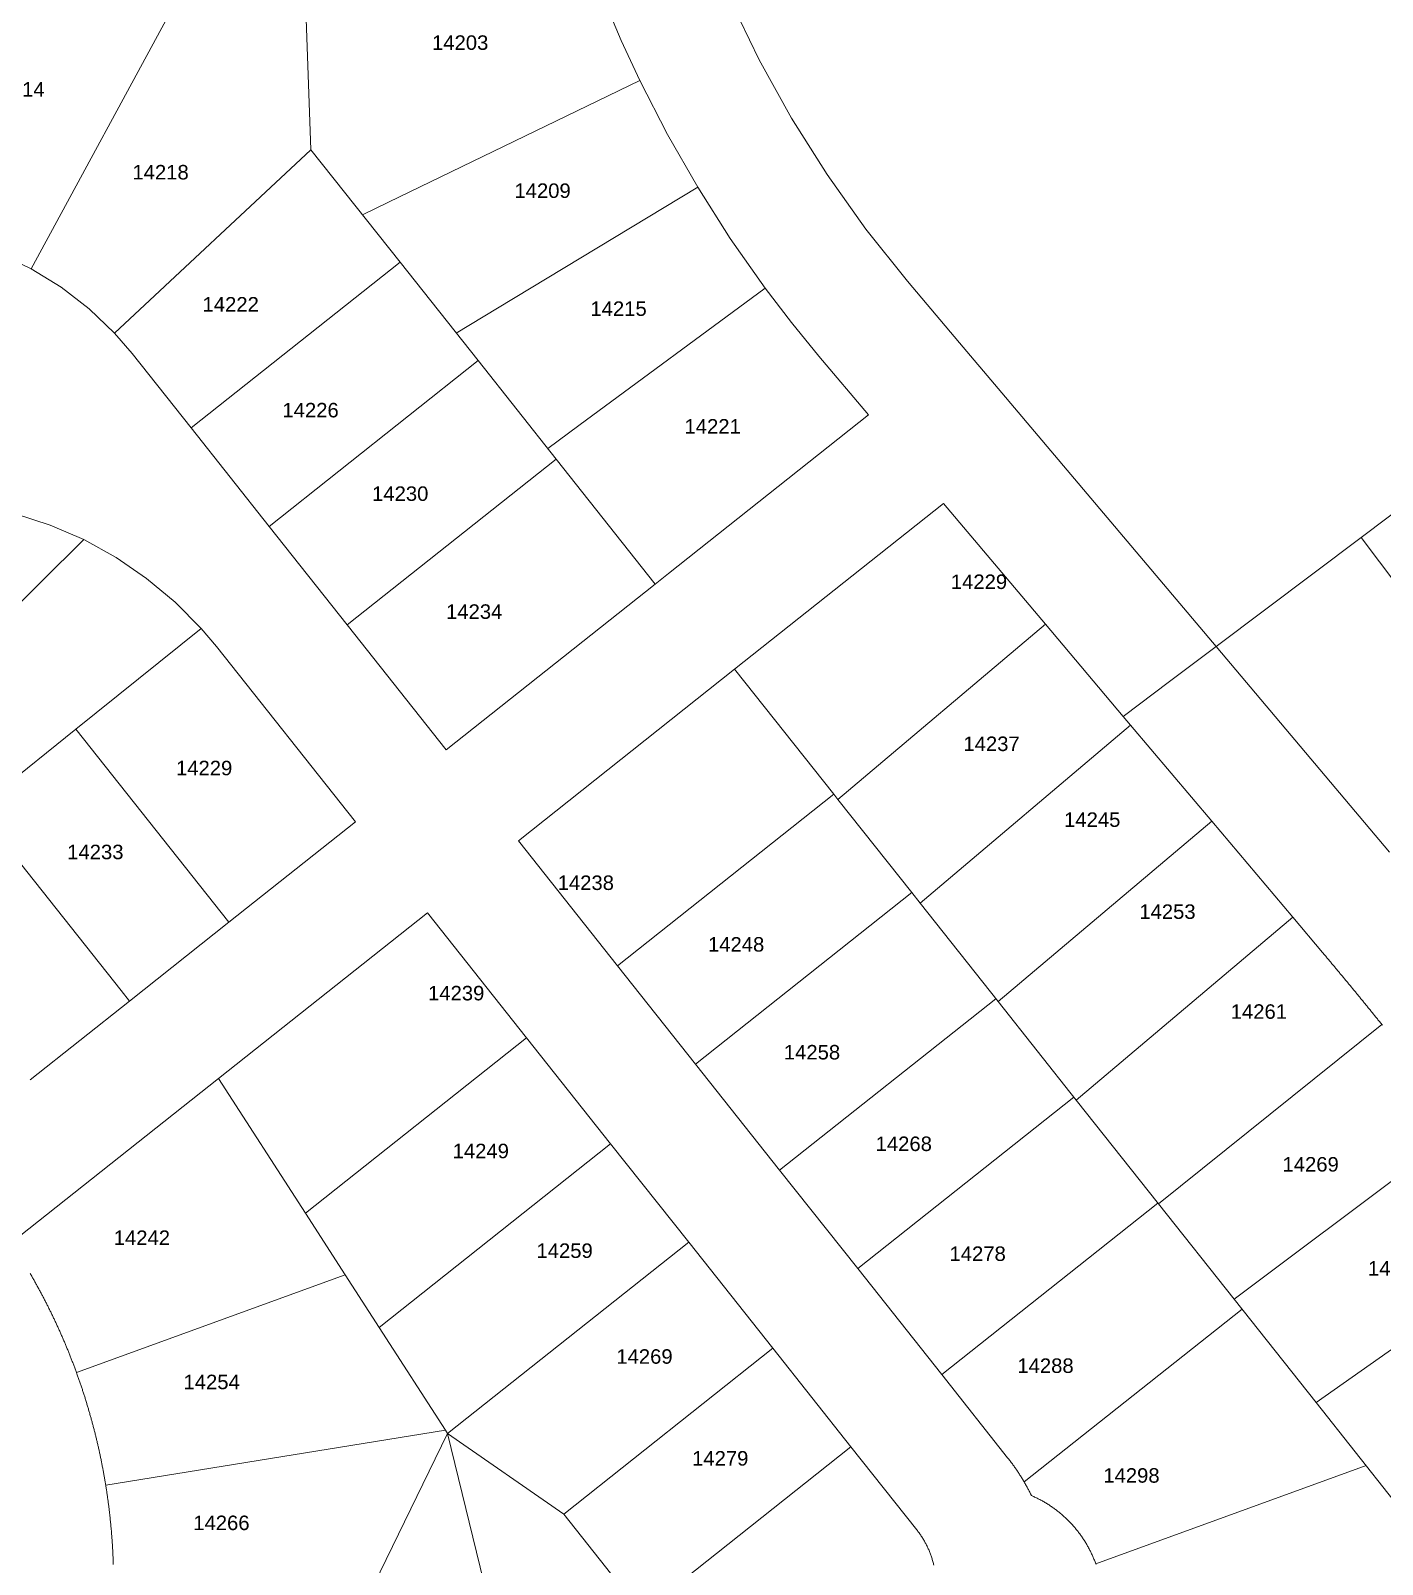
# Model space of a CAD drawing. Header units: feet. Extents: x 865220 to 2866543, y -2240498 to 973965.
# Drawn here: x 2860260 to 2860959, y 963884 to 964678 of the extents above; entities that cross this region are included whole.
import ezdxf
from ezdxf.enums import TextEntityAlignment as Align

# ---------------------------------------------------------------- set-up
doc = ezdxf.new("R2010")
doc.units = ezdxf.units.FT
doc.header["$LTSCALE"] = 0.015
doc.header["$MEASUREMENT"] = 0
doc.layers.add('Dakota County Addresses', color=7, linetype='Continuous')
doc.layers.add('Dakota County Parcels', color=7, linetype='Continuous')
doc.styles.add('Dimensions 100', font='arial.ttf')

# ---------------------------------------------------------------- blocks, each defined once
blk = doc.blocks.new('ACMAP_ANN_TEMPLATE_Dakota County Addresses')
at = {"layer": 'Dakota County Addresses', "style": 'Dimensions 100'}
blk.add_attdef('DakotaCountyAddress', text='', height=50, dxfattribs=at).set_placement((0, 0), align=Align.CENTER)

msp = doc.modelspace()

# ---------------------------------------------------------------- linework, layer by layer
at = {"layer": 'Dakota County Parcels', "lineweight": 5, "ltscale": 100}
for p, q in [((2860404.97, 964615.98), (2860303.42, 964521.07)), ((2860404.97, 964615.98), (2860451.06, 964557.86)), ((2860451.06, 964557.86), (2860342.95, 964472.12)), ((2860451.06, 964557.86), (2860491.45, 964506.94)), ((2860740.42, 964516.14), (2860713.53, 964547.97)), ((2860312.42, 964510.62), (2860303.42, 964521.07)), ((2860740.41, 964516.15), (2860760.43, 964492.45)), ((2860312.42, 964510.62), (2860342.95, 964472.12)), ((2860693.39, 964478.84), (2860667.7, 964509.26)), ((2860491.45, 964506.94), (2860383.33, 964421.2)), ((2860491.45, 964506.94), (2860531.83, 964456.01)), ((2860760.43, 964492.45), (2860873.13, 964359.03)), ((2860342.95, 964472.12), (2860383.33, 964421.2)), ((2860531.83, 964456.01), (2860423.72, 964370.27)), ((2860531.83, 964456.01), (2860583.09, 964391.38)), ((2860948.16, 964415.49), (2861004.08, 964457.58)), ((2860624.11, 964347.34), (2860732.12, 964433)), ((2860732.12, 964433), (2860784.85, 964370.57)), ((2860383.33, 964421.2), (2860423.72, 964370.27)), ((2860100.72, 964229.86), (2860287.42, 964414.35)), ((2860873.13, 964359.03), (2860948.16, 964415.49)), ((2861031.73, 964304.45), (2860948.16, 964415.49)), ((2860474.97, 964305.64), (2860583.09, 964391.38)), ((2860283.34, 964316.32), (2860348.15, 964368.41)), ((2860356.04, 964359.06), (2860348.15, 964368.41)), ((2860423.72, 964370.27), (2860474.97, 964305.64)), ((2860677.56, 964279.94), (2860784.85, 964370.57)), ((2860784.85, 964370.57), (2860825.11, 964322.89)), ((2860356.04, 964359.06), (2860427.97, 964268.36)), ((2860873.13, 964359.03), (2860849.12, 964340.96)), ((2860962.95, 964252.69), (2860873.13, 964359.03)), ((2860512.25, 964258.64), (2860624.11, 964347.34)), ((2860675.36, 964282.71), (2860624.11, 964347.34)), ((2860849.12, 964340.96), (2860825.11, 964322.89)), ((2860828.96, 964318.33), (2860720.06, 964226.35)), ((2860825.11, 964322.89), (2860828.96, 964318.33)), ((2860828.96, 964318.33), (2860870.9, 964268.68)), ((2860181.06, 964234.11), (2860283.34, 964316.32)), ((2860283.34, 964316.32), (2860362.53, 964216.47)), ((2860563.51, 964194), (2860675.36, 964282.71)), ((2860677.56, 964279.94), (2860675.36, 964282.71)), ((2860715.75, 964231.78), (2860677.56, 964279.94)), ((2860362.53, 964216.47), (2860427.97, 964268.36)), ((2860760.46, 964175.4), (2860870.9, 964268.68)), ((2860870.9, 964268.68), (2860912.84, 964219.03)), ((2860512.25, 964258.64), (2860563.51, 964194)), ((2860603.89, 964143.08), (2860715.75, 964231.78)), ((2860720.06, 964226.35), (2860715.75, 964231.78)), ((2860720.06, 964226.35), (2860760.46, 964175.4)), ((2860311.11, 964175.69), (2860362.53, 964216.47)), ((2860357.13, 964135.62), (2860465.25, 964221.36)), ((2860465.25, 964221.36), (2860516.5, 964156.73)), ((2860800.87, 964124.45), (2860912.84, 964219.03)), ((2860912.84, 964219.03), (2860928.27, 964200.77)), ((2860563.51, 964194), (2860603.89, 964143.08)), ((2860259.71, 964134.93), (2860311.11, 964175.69)), ((2860647.38, 964088.24), (2860759.24, 964176.94)), ((2860760.46, 964175.4), (2860800.87, 964124.45)), ((2860843.42, 964070.8), (2860958.9, 964163.6)), ((2860516.5, 964156.73), (2860402.09, 964065.99)), ((2860516.5, 964156.73), (2860559.99, 964101.88)), ((2860249.94, 964050.61), (2860357.13, 964135.62)), ((2860402.09, 964065.99), (2860357.13, 964135.62)), ((2860603.89, 964143.08), (2860647.38, 964088.24)), ((2860687.77, 964037.32), (2860799.62, 964126.02)), ((2860800.87, 964124.45), (2860843.42, 964070.8)), ((2860882.46, 964021.56), (2861000.53, 964109.92)), ((2860559.99, 964101.88), (2860440.24, 964006.91)), ((2860559.99, 964101.88), (2860600.38, 964050.96)), ((2860647.38, 964088.24), (2860687.77, 964037.32)), ((2860422.63, 964034.18), (2860402.09, 964065.99)), ((2860731.26, 963982.48), (2860843.11, 964071.18)), ((2860843.42, 964070.8), (2860882.46, 964021.56)), ((2860600.38, 964050.96), (2860475.66, 963952.05)), ((2860600.38, 964050.96), (2860643.87, 963996.12)), ((2860924.85, 963968.12), (2861042.96, 964051.06)), ((2860422.63, 964034.18), (2860283.64, 963983.64)), ((2860440.24, 964006.91), (2860422.63, 964034.18)), ((2860687.77, 964037.32), (2860731.26, 963982.48)), ((2860882.46, 964021.56), (2860924.85, 963968.12)), ((2860886.6, 964016.34), (2860773.9, 963926.96)), ((2860474.61, 963953.68), (2860440.24, 964006.91)), ((2860643.87, 963996.12), (2860535.75, 963910.38)), ((2860643.87, 963996.12), (2860684.25, 963945.2)), ((2860731.26, 963982.48), (2860765.35, 963939.49)), ((2860924.85, 963968.12), (2860965.3, 963917.11)), ((2860474.61, 963953.68), (2860298.81, 963925.29)), ((2860475.66, 963952.05), (2860474.61, 963953.68)), ((2860475.66, 963952.05), (2860432.89, 963864.44)), ((2860475.66, 963952.05), (2860535.75, 963910.38)), ((2860475.66, 963952.05), (2860528.56, 963735.84)), ((2860684.25, 963945.2), (2860576.14, 963859.46)), ((2860684.25, 963945.2), (2860718.34, 963902.21)), ((2860950.73, 963935.48), (2860810.91, 963884.7)), ((2860535.75, 963910.38), (2860576.14, 963859.46))]:
    msp.add_line(p, q, dxfattribs=at)
for points in [[(2860588.13, 964788.26), (2860596.96, 964758.22), (2860607.29, 964728.67), (2860613.18, 964713.68), (2860621.76, 964693.69), (2860636.8, 964662.59), (2860653.56, 964632.37), (2860671.97, 964603.14), (2860691.98, 964574.97), (2860713.53, 964547.97)], [(2860530.16, 964772.8), (2860536.49, 964750.59), (2860543.57, 964728.6), (2860548.88, 964713.61), (2860556.58, 964693.62), (2860565.5, 964672.53), (2860575.13, 964651.76)], [(2860354.63, 964728.38), (2860335.64, 964693.37), (2860260.28, 964554.42)], [(2860404.97, 964615.98), (2860402.23, 964693.44), (2860400.99, 964728.44)], [(2860575.13, 964651.76), (2860445.17, 964588.86), (2860431.67, 964582.32)], [(2860575.13, 964651.76), (2860589.45, 964623.83), (2860605.05, 964596.6)], [(2860605.05, 964596.6), (2860501.55, 964534.11), (2860480.15, 964521.19)], [(2860605.05, 964596.6), (2860621.89, 964570.11), (2860639.93, 964544.42)], [(2860260.28, 964554.42), (2860245.52, 964561.52), (2860230.16, 964567.17), (2860214.32, 964571.32)], [(2860303.42, 964521.07), (2860290.26, 964533.71), (2860275.82, 964544.87), (2860260.28, 964554.42)], [(2860639.93, 964544.42), (2860543.58, 964473.36), (2860527.49, 964461.49)], [(2860639.93, 964544.42), (2860653.53, 964526.61), (2860667.7, 964509.26)], [(2860583.1, 964391.38), (2860589.94, 964396.8), (2860693.39, 964478.84)], [(2860287.42, 964414.35), (2860270.1, 964421.85), (2860252.15, 964427.68), (2860233.73, 964431.8), (2860215.01, 964434.17)], [(2860348.15, 964368.41), (2860334.69, 964382.03), (2860319.99, 964394.29), (2860304.18, 964405.1), (2860287.42, 964414.35)], [(2860232.18, 964275.21), (2860306.74, 964181.19), (2860311.11, 964175.69)], [(2860928.27, 964200.77), (2860928.59, 964200.39), (2860928.91, 964200), (2860929.24, 964199.62), (2860929.56, 964199.24), (2860929.88, 964198.86), (2860930.2, 964198.48), (2860930.52, 964198.09), (2860930.85, 964197.71), (2860931.17, 964197.33), (2860931.49, 964196.95), (2860931.81, 964196.56), (2860932.13, 964196.18), (2860932.45, 964195.8), (2860932.78, 964195.41), (2860933.1, 964195.03), (2860933.42, 964194.65), (2860933.74, 964194.26), (2860934.06, 964193.88), (2860934.38, 964193.5), (2860934.7, 964193.11), (2860935.02, 964192.73), (2860935.34, 964192.35), (2860935.66, 964191.96), (2860935.98, 964191.58), (2860936.3, 964191.2), (2860936.62, 964190.81), (2860936.94, 964190.43), (2860937.26, 964190.04), (2860937.58, 964189.66), (2860937.9, 964189.27), (2860938.22, 964188.89), (2860938.54, 964188.51), (2860938.86, 964188.12), (2860939.18, 964187.74), (2860939.5, 964187.35), (2860939.82, 964186.97), (2860940.14, 964186.58), (2860940.46, 964186.2), (2860940.78, 964185.81), (2860941.09, 964185.43), (2860941.41, 964185.04), (2860941.73, 964184.66), (2860942.05, 964184.27), (2860942.37, 964183.89), (2860942.69, 964183.5), (2860943.01, 964183.11), (2860943.32, 964182.73), (2860943.64, 964182.34), (2860943.96, 964181.96), (2860944.28, 964181.57), (2860944.59, 964181.18), (2860944.91, 964180.8), (2860945.23, 964180.41), (2860945.55, 964180.03), (2860945.86, 964179.64), (2860946.18, 964179.25), (2860946.5, 964178.87), (2860946.82, 964178.48), (2860947.13, 964178.09), (2860947.45, 964177.71), (2860947.77, 964177.32), (2860948.08, 964176.93), (2860948.4, 964176.55), (2860948.72, 964176.16), (2860949.03, 964175.77), (2860949.35, 964175.38), (2860949.66, 964175), (2860949.98, 964174.61), (2860950.3, 964174.22), (2860950.61, 964173.83), (2860950.93, 964173.45), (2860951.24, 964173.06), (2860951.56, 964172.67), (2860951.87, 964172.28), (2860952.19, 964171.9), (2860952.5, 964171.51), (2860952.82, 964171.12), (2860953.14, 964170.73), (2860953.45, 964170.34), (2860953.76, 964169.95), (2860954.08, 964169.57), (2860954.39, 964169.18), (2860954.71, 964168.79), (2860955.02, 964168.4), (2860955.34, 964168.01), (2860955.65, 964167.62), (2860955.97, 964167.23), (2860956.28, 964166.84), (2860956.59, 964166.46), (2860956.91, 964166.07), (2860957.22, 964165.68), (2860957.54, 964165.29), (2860957.85, 964164.9), (2860958.16, 964164.51), (2860958.48, 964164.12), (2860958.9, 964163.6)], [(2860958.9, 964163.6), (2860959.21, 964163.21)], [(2860283.64, 963983.64), (2860283.47, 963984.11), (2860283.3, 963984.57), (2860283.12, 963985.04), (2860282.95, 963985.51), (2860282.78, 963985.98), (2860282.6, 963986.45), (2860282.43, 963986.92), (2860282.25, 963987.39), (2860282.07, 963987.85), (2860281.89, 963988.32), (2860281.72, 963988.79), (2860281.54, 963989.25), (2860281.36, 963989.72), (2860281.18, 963990.19), (2860281, 963990.65), (2860280.81, 963991.12), (2860280.63, 963991.58), (2860280.45, 963992.05), (2860280.26, 963992.51), (2860280.08, 963992.98), (2860279.89, 963993.44), (2860279.7, 963993.91), (2860279.52, 963994.37), (2860279.33, 963994.83), (2860279.14, 963995.3), (2860278.95, 963995.76), (2860278.76, 963996.22), (2860278.57, 963996.68), (2860278.38, 963997.14), (2860278.19, 963997.61), (2860277.99, 963998.07), (2860277.8, 963998.53), (2860277.6, 963998.99), (2860277.41, 963999.45), (2860277.21, 963999.91), (2860277.02, 964000.37), (2860276.82, 964000.83), (2860276.62, 964001.29), (2860276.42, 964001.75), (2860276.22, 964002.2), (2860276.02, 964002.66), (2860275.82, 964003.12), (2860275.62, 964003.58), (2860275.42, 964004.03), (2860275.22, 964004.49), (2860275.01, 964004.95), (2860274.81, 964005.4), (2860274.6, 964005.86), (2860274.4, 964006.32), (2860274.19, 964006.77), (2860273.98, 964007.23), (2860273.77, 964007.68), (2860273.57, 964008.13), (2860273.36, 964008.59), (2860273.15, 964009.04), (2860272.93, 964009.5), (2860272.72, 964009.95), (2860272.51, 964010.4), (2860272.3, 964010.85), (2860272.08, 964011.31), (2860271.87, 964011.76), (2860271.65, 964012.21), (2860271.44, 964012.66), (2860271.22, 964013.11), (2860271, 964013.56), (2860270.79, 964014.01), (2860270.57, 964014.46), (2860270.35, 964014.91), (2860270.13, 964015.36), (2860269.91, 964015.81), (2860269.69, 964016.25), (2860269.46, 964016.7), (2860269.24, 964017.15), (2860269.02, 964017.6), (2860268.79, 964018.04), (2860268.57, 964018.49), (2860268.34, 964018.94), (2860268.12, 964019.38), (2860267.89, 964019.83), (2860267.66, 964020.27), (2860267.43, 964020.72), (2860267.2, 964021.16), (2860266.97, 964021.61), (2860266.74, 964022.05), (2860266.51, 964022.49), (2860266.28, 964022.94), (2860266.05, 964023.38), (2860265.81, 964023.82), (2860265.58, 964024.26), (2860265.35, 964024.7), (2860265.11, 964025.14), (2860264.87, 964025.59), (2860264.64, 964026.03), (2860264.4, 964026.47), (2860264.16, 964026.91), (2860263.92, 964027.34), (2860263.68, 964027.78), (2860263.44, 964028.22), (2860263.2, 964028.66), (2860262.96, 964029.1), (2860262.72, 964029.53), (2860262.48, 964029.97), (2860262.23, 964030.41), (2860261.99, 964030.84), (2860261.74, 964031.28), (2860261.5, 964031.72), (2860261.25, 964032.15), (2860261, 964032.59), (2860260.76, 964033.02), (2860260.51, 964033.45), (2860260.26, 964033.89), (2860260.01, 964034.32), (2860259.76, 964034.75)], [(2860298.81, 963925.29), (2860298.73, 963925.79), (2860298.65, 963926.28), (2860298.57, 963926.77), (2860298.49, 963927.27), (2860298.4, 963927.76), (2860298.32, 963928.25), (2860298.24, 963928.74), (2860298.15, 963929.24), (2860298.06, 963929.73), (2860297.98, 963930.22), (2860297.89, 963930.71), (2860297.8, 963931.21), (2860297.71, 963931.7), (2860297.62, 963932.19), (2860297.53, 963932.68), (2860297.44, 963933.17), (2860297.35, 963933.66), (2860297.25, 963934.15), (2860297.16, 963934.65), (2860297.06, 963935.14), (2860296.97, 963935.63), (2860296.87, 963936.12), (2860296.78, 963936.61), (2860296.68, 963937.1), (2860296.58, 963937.59), (2860296.48, 963938.08), (2860296.38, 963938.57), (2860296.28, 963939.06), (2860296.18, 963939.55), (2860296.08, 963940.04), (2860295.97, 963940.53), (2860295.87, 963941.02), (2860295.76, 963941.5), (2860295.66, 963941.99), (2860295.55, 963942.48), (2860295.45, 963942.97), (2860295.34, 963943.46), (2860295.23, 963943.95), (2860295.12, 963944.43), (2860295.01, 963944.92), (2860294.9, 963945.41), (2860294.79, 963945.9), (2860294.68, 963946.38), (2860294.56, 963946.87), (2860294.45, 963947.36), (2860294.33, 963947.84), (2860294.22, 963948.33), (2860294.1, 963948.82), (2860293.99, 963949.3), (2860293.87, 963949.79), (2860293.75, 963950.27), (2860293.63, 963950.76), (2860293.51, 963951.25), (2860293.39, 963951.73), (2860293.27, 963952.22), (2860293.15, 963952.7), (2860293.02, 963953.19), (2860292.9, 963953.67), (2860292.78, 963954.15), (2860292.65, 963954.64), (2860292.53, 963955.12), (2860292.4, 963955.61), (2860292.27, 963956.09), (2860292.14, 963956.57), (2860292.01, 963957.06), (2860291.88, 963957.54), (2860291.75, 963958.02), (2860291.62, 963958.5), (2860291.49, 963958.99), (2860291.36, 963959.47), (2860291.22, 963959.95), (2860291.09, 963960.43), (2860290.96, 963960.91), (2860290.82, 963961.39), (2860290.68, 963961.87), (2860290.55, 963962.35), (2860290.41, 963962.84), (2860290.27, 963963.32), (2860290.13, 963963.8), (2860289.99, 963964.28), (2860289.85, 963964.76), (2860289.71, 963965.23), (2860289.56, 963965.71), (2860289.42, 963966.19), (2860289.28, 963966.67), (2860289.13, 963967.15), (2860288.99, 963967.63), (2860288.84, 963968.11), (2860288.69, 963968.58), (2860288.55, 963969.06), (2860288.4, 963969.54), (2860288.25, 963970.02), (2860288.1, 963970.49), (2860287.95, 963970.97), (2860287.8, 963971.45), (2860287.64, 963971.92), (2860287.49, 963972.4), (2860287.34, 963972.87), (2860287.18, 963973.35), (2860287.03, 963973.83), (2860286.87, 963974.3), (2860286.72, 963974.78), (2860286.56, 963975.25), (2860286.4, 963975.72), (2860286.24, 963976.2), (2860286.08, 963976.67), (2860285.92, 963977.15), (2860285.76, 963977.62), (2860285.6, 963978.09), (2860285.44, 963978.56), (2860285.27, 963979.04), (2860285.11, 963979.51), (2860284.94, 963979.98), (2860284.78, 963980.45), (2860284.61, 963980.92), (2860284.45, 963981.4), (2860284.28, 963981.87), (2860284.11, 963982.34), (2860283.94, 963982.81), (2860283.64, 963983.64)], [(2860765.35, 963939.49), (2860765.66, 963939.1), (2860765.97, 963938.7), (2860766.27, 963938.31), (2860766.58, 963937.91), (2860766.88, 963937.51), (2860767.18, 963937.11), (2860767.48, 963936.71), (2860767.78, 963936.31), (2860768.07, 963935.9), (2860768.36, 963935.5), (2860768.65, 963935.09), (2860768.94, 963934.68), (2860769.23, 963934.28), (2860769.51, 963933.86), (2860769.8, 963933.45), (2860770.08, 963933.04), (2860770.36, 963932.62), (2860770.64, 963932.21), (2860770.91, 963931.79), (2860771.18, 963931.37), (2860771.46, 963930.95), (2860771.72, 963930.53), (2860771.99, 963930.11), (2860772.26, 963929.69), (2860772.52, 963929.26), (2860772.78, 963928.83), (2860773.04, 963928.41), (2860773.3, 963927.98), (2860773.55, 963927.55), (2860773.9, 963926.96)], [(2860302.75, 963884.31), (2860302.73, 963884.81), (2860302.71, 963885.31), (2860302.7, 963885.81), (2860302.68, 963886.31), (2860302.66, 963886.81), (2860302.64, 963887.31), (2860302.62, 963887.81), (2860302.6, 963888.31), (2860302.57, 963888.81), (2860302.55, 963889.31), (2860302.53, 963889.81), (2860302.5, 963890.31), (2860302.48, 963890.81), (2860302.45, 963891.3), (2860302.42, 963891.8), (2860302.4, 963892.3), (2860302.37, 963892.8), (2860302.34, 963893.3), (2860302.31, 963893.8), (2860302.28, 963894.3), (2860302.24, 963894.8), (2860302.21, 963895.3), (2860302.18, 963895.8), (2860302.15, 963896.29), (2860302.11, 963896.79), (2860302.07, 963897.29), (2860302.04, 963897.79), (2860302, 963898.29), (2860301.96, 963898.79), (2860301.92, 963899.29), (2860301.89, 963899.78), (2860301.85, 963900.28), (2860301.8, 963900.78), (2860301.76, 963901.28), (2860301.72, 963901.78), (2860301.68, 963902.28), (2860301.63, 963902.77), (2860301.59, 963903.27), (2860301.54, 963903.77), (2860301.5, 963904.27), (2860301.45, 963904.77), (2860301.4, 963905.26), (2860301.35, 963905.76), (2860301.3, 963906.26), (2860301.25, 963906.76), (2860301.2, 963907.25), (2860301.15, 963907.75), (2860301.1, 963908.25), (2860301.04, 963908.74), (2860300.99, 963909.24), (2860300.93, 963909.74), (2860300.88, 963910.23), (2860300.82, 963910.73), (2860300.76, 963911.23), (2860300.71, 963911.72), (2860300.65, 963912.22), (2860300.59, 963912.72), (2860300.53, 963913.21), (2860300.47, 963913.71), (2860300.4, 963914.21), (2860300.34, 963914.7), (2860300.28, 963915.2), (2860300.21, 963915.69), (2860300.15, 963916.19), (2860300.08, 963916.69), (2860300.02, 963917.18), (2860299.95, 963917.68), (2860299.88, 963918.17), (2860299.81, 963918.67), (2860299.74, 963919.16), (2860299.67, 963919.66), (2860299.6, 963920.15), (2860299.53, 963920.65), (2860299.45, 963921.14), (2860299.38, 963921.64), (2860299.31, 963922.13), (2860299.23, 963922.62), (2860299.16, 963923.12), (2860299.08, 963923.61), (2860299, 963924.11), (2860298.92, 963924.6), (2860298.81, 963925.29)], [(2860773.9, 963926.96), (2860774.15, 963926.53), (2860774.4, 963926.09), (2860774.64, 963925.66), (2860774.89, 963925.22), (2860775.13, 963924.79), (2860775.37, 963924.35), (2860775.61, 963923.91), (2860775.85, 963923.47), (2860776.08, 963923.02), (2860776.31, 963922.58), (2860776.54, 963922.14), (2860776.77, 963921.69), (2860777, 963921.25), (2860777.22, 963920.8), (2860777.65, 963919.93)], [(2860810.91, 963884.7), (2860810.73, 963885.17), (2860810.56, 963885.64), (2860810.38, 963886.11), (2860810.19, 963886.57), (2860810, 963887.03), (2860809.81, 963887.5), (2860809.62, 963887.96), (2860809.42, 963888.42), (2860809.22, 963888.87), (2860809.01, 963889.33), (2860808.8, 963889.78), (2860808.58, 963890.23), (2860808.37, 963890.68), (2860808.14, 963891.13), (2860807.92, 963891.58), (2860807.69, 963892.02), (2860807.46, 963892.46), (2860807.22, 963892.91), (2860806.98, 963893.34), (2860806.74, 963893.78), (2860806.49, 963894.22), (2860806.24, 963894.65), (2860805.99, 963895.08), (2860805.73, 963895.51), (2860805.47, 963895.93), (2860805.21, 963896.36), (2860804.94, 963896.78), (2860804.67, 963897.2), (2860804.39, 963897.62), (2860804.11, 963898.03), (2860803.83, 963898.45), (2860803.55, 963898.86), (2860803.26, 963899.27), (2860802.97, 963899.67), (2860802.67, 963900.08), (2860802.37, 963900.48), (2860802.07, 963900.88), (2860801.77, 963901.27), (2860801.46, 963901.67), (2860801.15, 963902.06), (2860800.83, 963902.45), (2860800.52, 963902.83), (2860800.2, 963903.21), (2860799.87, 963903.6), (2860799.54, 963903.97), (2860799.21, 963904.35), (2860798.88, 963904.72), (2860798.54, 963905.09), (2860798.21, 963905.46), (2860797.86, 963905.82), (2860797.52, 963906.19), (2860797.17, 963906.54), (2860796.82, 963906.9), (2860796.46, 963907.25), (2860796.11, 963907.6), (2860795.75, 963907.95), (2860795.39, 963908.29), (2860795.02, 963908.64), (2860794.65, 963908.97), (2860794.28, 963909.31), (2860793.91, 963909.64), (2860793.53, 963909.97), (2860793.15, 963910.3), (2860792.77, 963910.62), (2860792.39, 963910.94), (2860792, 963911.26), (2860791.61, 963911.57), (2860791.22, 963911.88), (2860790.82, 963912.19), (2860790.43, 963912.49), (2860790.03, 963912.79), (2860789.62, 963913.09), (2860789.22, 963913.38), (2860788.81, 963913.67), (2860788.4, 963913.96), (2860787.99, 963914.24), (2860787.58, 963914.52), (2860787.16, 963914.8), (2860786.74, 963915.07), (2860786.32, 963915.34), (2860785.9, 963915.61), (2860785.47, 963915.87), (2860785.05, 963916.13), (2860784.62, 963916.39), (2860784.19, 963916.64), (2860783.75, 963916.89), (2860783.32, 963917.14), (2860782.88, 963917.38), (2860782.44, 963917.62), (2860782, 963917.85), (2860781.56, 963918.08), (2860781.11, 963918.31), (2860780.66, 963918.53), (2860780.21, 963918.75), (2860779.76, 963918.97), (2860779.31, 963919.18), (2860778.86, 963919.39), (2860778.4, 963919.6), (2860777.65, 963919.93)], [(2860718.34, 963902.21), (2860718.65, 963901.82), (2860718.96, 963901.42), (2860719.26, 963901.02), (2860719.55, 963900.62), (2860719.84, 963900.21), (2860720.13, 963899.8), (2860720.41, 963899.39), (2860720.69, 963898.97), (2860720.96, 963898.55), (2860721.23, 963898.13), (2860721.5, 963897.71), (2860721.75, 963897.28), (2860722.01, 963896.85), (2860722.26, 963896.42), (2860722.5, 963895.98), (2860722.75, 963895.54), (2860722.98, 963895.1), (2860723.21, 963894.66), (2860723.44, 963894.21), (2860723.66, 963893.76), (2860723.88, 963893.31), (2860724.09, 963892.86), (2860724.29, 963892.41), (2860724.5, 963891.95), (2860724.69, 963891.49), (2860724.88, 963891.03), (2860725.07, 963890.56), (2860725.25, 963890.1), (2860725.43, 963889.63), (2860725.6, 963889.16), (2860725.77, 963888.69), (2860725.93, 963888.21), (2860726.08, 963887.74), (2860726.23, 963887.26), (2860726.38, 963886.78), (2860726.52, 963886.31), (2860726.65, 963885.82), (2860726.78, 963885.34), (2860726.91, 963884.86), (2860727.03, 963884.37), (2860727.14, 963883.88)], [(2860811.08, 963884.22), (2860810.91, 963884.7)]]:
    msp.add_lwpolyline(points, dxfattribs=at)

# ---------------------------------------------------------------- block references
at = {"layer": 'Dakota County Addresses', "lineweight": 5, "ltscale": 100, "xscale": 0.15, "yscale": 0.15, "zscale": 0.15}
for p, values in [((2860482.16, 964667.69), {'DakotaCountyAddress': '14203'}), ((2860252.68, 964643.52), {'DakotaCountyAddress': '14214'}), ((2860327.19, 964600.66), {'DakotaCountyAddress': '14218'}), ((2860524.78, 964591.1), {'DakotaCountyAddress': '14209'}), ((2860363.46, 964532.33), {'DakotaCountyAddress': '14222'}), ((2860564.09, 964530.09), {'DakotaCountyAddress': '14215'}), ((2860404.77, 964477.6), {'DakotaCountyAddress': '14226'}), ((2860612.77, 964469.21), {'DakotaCountyAddress': '14221'}), ((2860451.15, 964434.4), {'DakotaCountyAddress': '14230'}), ((2860750.52, 964388.83), {'DakotaCountyAddress': '14229'}), ((2860489.41, 964373.39), {'DakotaCountyAddress': '14234'}), ((2860757.02, 964305.02), {'DakotaCountyAddress': '14237'}), ((2860349.72, 964292.48), {'DakotaCountyAddress': '14229'}), ((2860809.1, 964265.79), {'DakotaCountyAddress': '14245'}), ((2860293.46, 964249.07), {'DakotaCountyAddress': '14233'}), ((2860547.14, 964233.15), {'DakotaCountyAddress': '14238'}), ((2860848.01, 964218.2), {'DakotaCountyAddress': '14253'}), ((2860624.9, 964201.28), {'DakotaCountyAddress': '14248'}), ((2860480.1, 964176.06), {'DakotaCountyAddress': '14239'}), ((2860895.29, 964166.52), {'DakotaCountyAddress': '14261'}), ((2860664.14, 964145.49), {'DakotaCountyAddress': '14258'}), ((2860711.62, 964098.13), {'DakotaCountyAddress': '14268'}), ((2860492.82, 964094.41), {'DakotaCountyAddress': '14249'}), ((2860922.08, 964087.52), {'DakotaCountyAddress': '14269'}), ((2860317.52, 964049.54), {'DakotaCountyAddress': '14242'}), ((2860536.18, 964042.84), {'DakotaCountyAddress': '14259'}), ((2860749.83, 964041.28), {'DakotaCountyAddress': '14278'}), ((2860966.28, 964033.73), {'DakotaCountyAddress': '14277'}), ((2860577.49, 963988.11), {'DakotaCountyAddress': '14269'}), ((2860784.93, 963983.36), {'DakotaCountyAddress': '14288'}), ((2860353.6, 963974.95), {'DakotaCountyAddress': '14254'}), ((2860616.69, 963935.45), {'DakotaCountyAddress': '14279'}), ((2860829.39, 963926.59), {'DakotaCountyAddress': '14298'}), ((2860358.66, 963902.07), {'DakotaCountyAddress': '14266'})]:
    msp.add_blockref('ACMAP_ANN_TEMPLATE_Dakota County Addresses', p, dxfattribs=at).add_auto_attribs(values)

doc.saveas('drawing.dxf')
